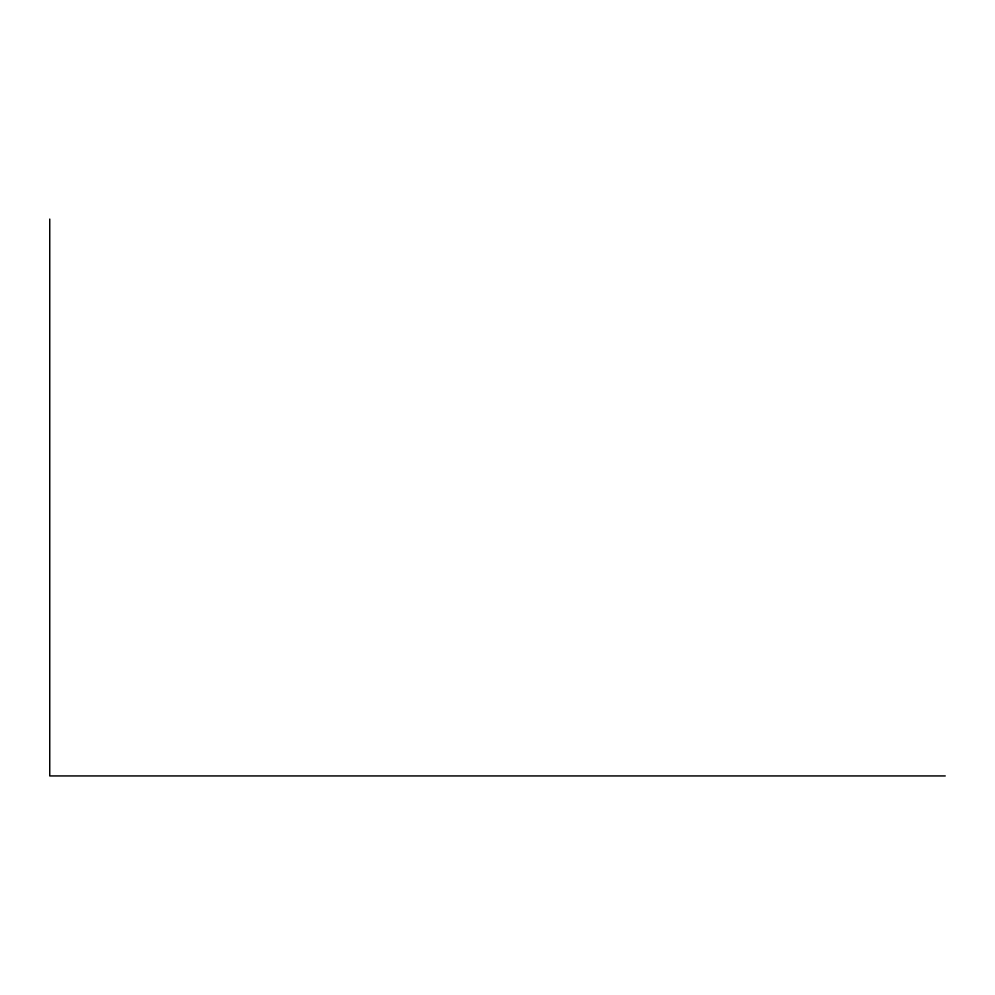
<?xml version="1.0" encoding="UTF-8"?>
<svg xmlns="http://www.w3.org/2000/svg" width="995" height="995" viewBox="0 0 995 995"><rect width="100%" height="100%" fill="white"/><g stroke="black" fill="none" stroke-linecap="round" stroke-linejoin="round"><path stroke-width="1.49" d="M945.25 775.938L49.75 775.938L49.75 219.062"/></g></svg>
